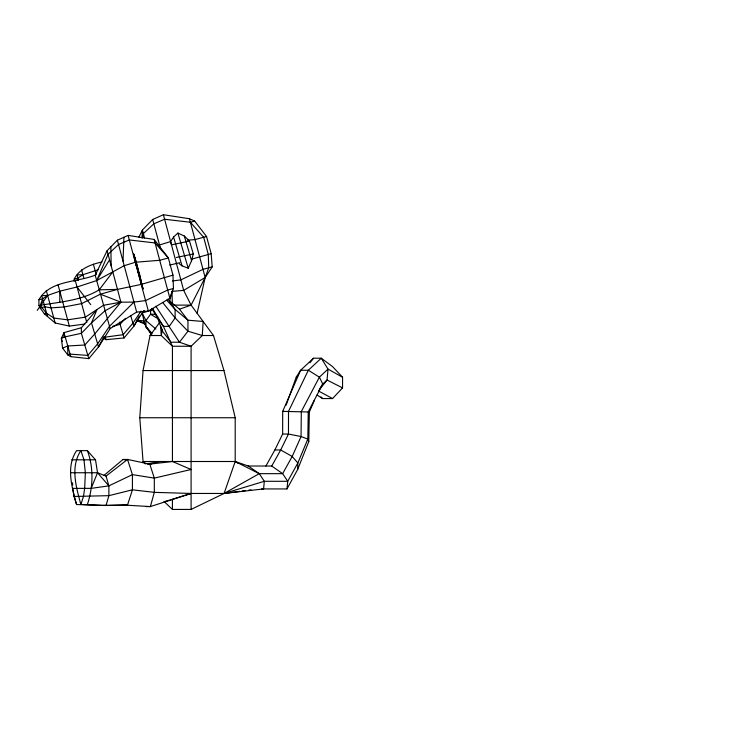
<?xml version="1.0" encoding="UTF-8"?>
<svg xmlns="http://www.w3.org/2000/svg" width="745" height="745" viewBox="0 0 745 745"><rect width="100%" height="100%" fill="white"/><g stroke="black" fill="none" stroke-linecap="round" stroke-linejoin="round"><path stroke-width="1.12" d="M265.909 466.025L274.868 449.971L282.634 434.037L282.69 411.38L300.608 370.256L313.543 358.205L321.253 358.205L332.559 366.605L342.551 377.249L342.551 387.903L332.559 398.556L322.566 398.556L317.072 395.036M111.173 265.863L110.865 246.856M261.635 488.934L286.983 488.934L297.665 469.471L308.775 441.589L309.361 412.004L314.325 400.41M297.665 469.471L297.842 462.971L307.834 439.075L308.244 411.789L322.743 384.038L327.055 380.024L328.014 369.11L321.253 358.205L308.318 370.256L288.52 411.38L288.464 434.037L280.697 449.971L271.739 466.025L247.945 466.025M87.379 504.533C93.134 487.351 93.814 467.711 87.379 450.651L76.577 450.651C65.802 466.715 71.883 487.277 76.577 504.533L106.041 505.464L127.525 504.998L132.424 489.819L132.424 474.63L127.525 459.451L123.055 459.451L103.937 475.45M123.009 261.178L123.931 237.273M142.006 238.083L142.407 230L152.678 219.486L163.397 214.718L189.416 218.732L194.687 221.097L206.551 236.491L211.161 253.672L212.213 266.868L205.164 277.503L191.093 305.115L179.452 309.184L167.69 299.322M145.322 463.977L143.049 461.5L139.781 417.74L143.049 370.563L150.043 335.52L159.765 322.324M286.983 488.934L287.728 481.298L297.842 462.971L292.18 456.471L280.697 449.971L274.868 449.971M142.779 237.785L143.366 233.585L153.833 223.798L164.617 219.254L190.357 222.252L194.687 221.097M197.118 313.291L205.164 277.503L208.749 267.8L208.274 254.455L203.664 237.264L190.357 222.252M169.525 301.483L171.946 291.37L183.67 290.382L205.164 277.503L189.416 218.732M179.303 263.851L182.05 265.872L188.224 268.219L191.586 260.703L193.3 253.933L189.509 241.045L184.332 236.035L177.887 233.055L173.576 237.05L170.596 241.566L159.514 244.993M109.552 259.809L96.664 280.576L108.072 254.287L118.539 244.5L129.323 239.955L155.062 242.954L168.37 257.966L159.709 260.284L135.301 262.268L124.219 265.695L96.664 280.576L77.052 287.002L59.786 291.174L47.624 295.43L42.605 298.773L40.398 305.171L41.841 307.536L46.572 313.254L53.817 318.059L67.637 319.838L85.312 317.165L103.434 305.282L120.904 302.181L133.97 302.097L145.564 300.58L167.681 290.047L173.455 288.501L172.97 275.147L168.37 257.966L154.122 239.434L128.103 235.411L117.384 240.188L107.112 250.702L95.183 275.184L110.148 328.592L98.536 346.947L88.785 358.643L70.784 356.641L67.86 355.002L62.58 348.101L61.369 338.37L63.986 332.624L81.373 327.726L97.018 309.482L91.486 322.874L81.373 333.322L64.992 336.87L61.369 338.37L62.254 341.415M77.163 280.213L77.899 278.081L82.919 274.728L98.321 269.69M164.04 501.441L172.43 509.431L191.093 509.431L224.077 493.46L235.197 461.5L235.197 417.74L223.966 370.563L213.489 335.52L191.093 305.115L183.67 290.382L163.397 214.718M286.136 405.131L296.249 377.147L300.608 370.256L308.318 370.256L319.391 377.147L322.743 384.038L320.015 388.35M110.148 328.592L136.642 312.071L148.376 311.084L169.869 298.205L173.455 288.501M72.516 488.366L91.169 488.366L97.53 472.749L95.5 459.814L87.379 450.651M138.924 237.143L142.407 230L144.549 238.009M98.536 346.947L104.03 336.582M139.334 315.88L133.83 326.245L124.08 337.941L106.079 339.673L103.155 338.034L105.334 337.131L123.13 334.701L132.927 323.153L141.038 311.159M143.71 310.637L133.83 326.245L130.682 315.48M84.893 324.047L69.35 326.087L55.177 322.995L44.355 313.841L40.174 307.964L38.917 305.562L38.917 299.741C49.98 280.213 76.791 282.523 95.183 275.184M74.211 281.368L74.211 279.049C79.529 268.563 91.132 264.373 101.953 261.97M37.25 310.358L47.624 295.43L41.739 295.616L47.438 316.42M38.917 305.562C59.33 301.883 80.86 300.896 99.197 289.833L112.793 271.916M309.929 362.75L313.543 358.205M319.102 390.026L327.055 380.024L342.551 387.903M125.449 318.376L120.094 324.308L112.597 326.375M133.97 302.097L109.478 326.319L97.632 343.855L87.835 355.402L70.039 354.108L67.86 355.002L67.665 345.997L84.8 345.01L94.736 333.983L120.904 302.181L107.112 250.702M296.249 377.147L297.814 375.685M144.679 310.842L142.137 313.002L144.735 323.945L136.447 320.49M152.343 309.091L150.676 310.423L142.137 313.002L145.936 320.583L155.873 329.02M70.486 472.749L97.53 472.749L106.041 476.083L127.525 459.451L149.782 464.126L172.43 461.5L191.093 469.49L154.317 478.122L132.424 474.63L108.882 485.87L91.169 488.366M143.049 461.5L235.197 461.5L248.336 466.025L259.241 473.662L264.326 481.298L263.581 488.934L224.077 493.46L259.241 473.662L282.644 473.662L287.728 481.298L264.326 481.298L224.077 493.46L191.093 493.46L154.317 492.352L132.424 489.819L108.882 495.667L73.997 496.449L72.796 488.366M172.97 275.147L141.224 284.394L117.477 289.395L100.389 294.191L81.605 303.625L64.117 306.968L51.042 307.899L44.793 306.754L40.174 307.964M153.572 309.017L150.676 310.423L150.555 314.25L145.936 320.583L145.936 326.925L151.729 334.552M62.58 348.101L67.665 345.997M169.907 500.063L191.093 493.46L150.378 506.581L146.234 506.581M179.824 262.706L169.702 265.08M191.912 259.074L211.161 253.672M165.101 501.385L169.059 500.295M206.551 236.491L195.004 239.583L187.237 240.216M212.213 266.868L202.975 269.345L180.858 279.878L172.43 280.977M74.211 279.049L77.899 278.081M38.917 299.741L42.605 298.773M44.355 313.841L46.572 313.254M189.509 241.045L171.555 244.826L170.596 241.566M176.351 257.491L193.3 253.933M147.883 464.126L151.505 463.93M146.812 463.828L160.575 461.5M224.077 493.46L239.788 491.346M242.032 491.039L245.403 490.592M248.765 490.136L251.009 489.838M82.919 274.728L77.033 274.914L78.495 280.25M99.197 289.833L117.477 289.395M83.077 504.533L103.192 505.464L127.525 504.998M173.529 305.115L191.093 305.115M155.165 314.25L150.555 314.25L156.971 318.106M136.363 320.313L143.99 320.825L145.936 326.925L152.12 333.313M150.043 335.52L161.237 335.52L172.43 346.248L191.093 346.248L202.295 335.52L203.134 321.458L187.954 320.201L175.122 309.436L166.684 300.17M213.489 335.52L202.295 335.52L187.954 331.208L175.122 317.91L162.708 302.545M143.049 370.563L223.966 370.563M139.781 417.74L235.197 417.74M282.634 434.037L288.464 434.037L301.064 436.551L307.834 439.075L308.775 441.589M71.706 459.814L95.5 459.814M103.192 505.464L106.041 505.464L108.882 495.667L108.882 485.87L106.041 476.083M123.055 504.998L150.378 506.581L154.317 492.352L154.317 478.122L149.782 464.126M309.361 412.004L282.69 411.38L283.808 411.585M123.055 459.451L125.505 459.972M138.272 320.825L144.539 323.125L145.638 324.969M100.389 294.191L120.904 302.181L104.943 310.814L91.486 322.874L98.536 346.965M259.241 473.662L235.197 461.5L237.934 463.194M318.385 390.929L332.559 398.556M342.551 377.249L328.014 369.11L319.391 377.147L301.297 411.585L301.064 436.551L292.18 456.471L282.644 473.662L271.739 466.025M321.03 396.917L322.566 398.556M97.53 472.749L108.882 485.87M77.052 287.002L90.76 304.677M179.452 309.184L187.954 320.201L187.954 331.208L179.452 342.216L170.95 342.216L162.438 331.208L157.521 317.91L151.729 308.421M169.255 300.961L175.122 309.436L175.122 317.91L169.255 326.385L163.388 326.385L157.521 317.91L157.521 316.429M155.807 306.223L179.452 342.216L191.093 346.248L191.093 509.431M152.474 308.421L163.388 326.385L172.43 346.248L172.43 461.5M147.296 327.763L150.555 333.257M142.099 286.564L143.031 288.92L136.177 261.746L133.523 253.756L142.099 286.564L134.305 257.751M73.997 496.449L76.577 504.533M184.332 236.035L191.586 260.703M177.887 233.055L188.224 268.219M173.576 237.05L182.05 265.872M119.47 322.185L124.089 337.969M105.334 337.131L106.079 339.673M88.795 358.671L81.373 333.322L81.373 327.726M70.784 356.641L63.986 332.624L63.986 337.289M93.367 264.214L96.263 274.765M81.568 269.792L83.794 277.913M75.245 280.409L86.802 322.594M58.073 284.916L69.36 326.124M46.274 290.494L55.177 323.023M134.631 256.736L141.299 281.405M133.523 253.756L143.031 288.92M152.678 219.486L160.361 248.15M154.122 239.434L169.869 298.205M128.103 235.411L148.376 311.084M117.384 240.188L136.689 312.239M160.659 325.788L161.237 335.52L162.438 329.197M72.544 482.788L72.647 485.023M171.946 291.37L172.393 303.969M172.43 499.364L172.43 509.431M139.66 274.635L139.66 278.406M136.177 261.746L136.177 265.527M59.786 291.174L59.786 302.368M85.358 472.749L84.669 488.366L83.468 496.449L80.879 504.533C76.186 487.277 70.105 466.715 80.879 450.651L83.98 459.814L85.358 472.749"/></g></svg>
